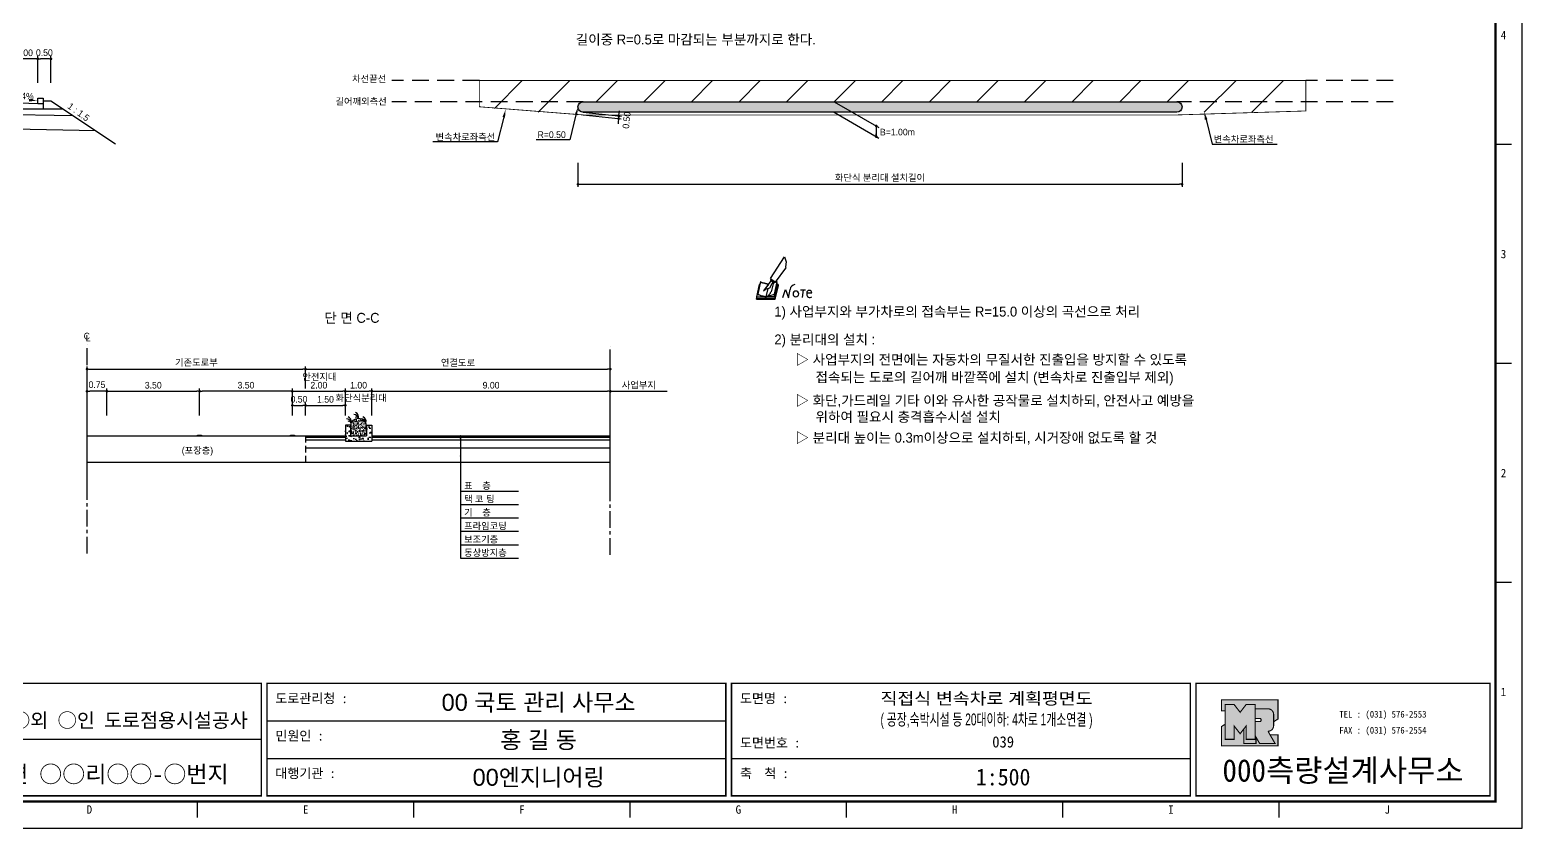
# Model space of a CAD drawing. Header units: millimetres. Extents: x 658 to 1081, y -42 to 257.
# Drawn here: x 799.6 to 1081.3, y -42 to 108.7 of the extents above; entities that cross this region are included whole.
import ezdxf
from ezdxf.enums import TextEntityAlignment as Align

# ---------------------------------------------------------------- set-up
doc = ezdxf.new("R2010")
doc.units = ezdxf.units.MM
doc.linetypes.add('CENTER', pattern=[50.8, 31.75, -6.35, 6.35, -6.35])
doc.linetypes.add('HIDDEN', pattern=[9.525, 6.35, -3.175])
for name, color, linetype in [('CC-GSTR-0004', 4, 'Continuous'), ('CM-LANE-0030', 30, 'Continuous'), ('CZ-DIMT-0002', 7, 'Continuous'), ('CZ-EXST-0002', 1, 'Continuous'), ('CZ-LIN1-0007', 7, 'Continuous'), ('CZ-LIN2-0003', 3, 'Continuous'), ('CZ-LINE-0001', 7, 'Continuous'), ('CZ-TEXT-BOX0', 7, 'Continuous'), ('TITLE', 7, 'Continuous')]:
    doc.layers.add(name, color=color, linetype=linetype)
doc.styles.add('견고딕', font='arial.ttf')
doc.styles.add('돋움', font='')
doc.styles.add('돋음체', font='')
doc.styles.get('돋움').set_extended_font_data('Dotum')
doc.styles.get('돋음체').set_extended_font_data('DotumChe')

# ---------------------------------------------------------------- blocks, each defined once
blk = doc.blocks.new('note')
for p, q in [((0.85, 3.5), (3.53, 7.57)), ((3.53, 7.57), (3.8, 6.64)), ((3.8, 6.64), (3.69, 5.72)), ((3.69, 5.72), (3.74, 5.46)), ((-1.01, 2.9), (-1.53, 0.52)), ((-1, 2.9), (-1.01, 2.9)), ((-0.98, 2.85), (-1, 2.9)), ((-0.95, 2.8), (-0.98, 2.85)), ((1, 3.1), (0.75, 2.77)), ((0.85, 3.5), (1.8, 2.79)), ((1, 3.4), (0.85, 3.21)), ((0.85, 3.21), (1.52, 2.71)), ((1.16, 2.53), (1.37, 2.82)), ((2.13, 2.84), (1.44, 2.63)), ((1.52, 2.71), (1.66, 2.9)), ((1.6, 0.53), (2.13, 2.84)), ((1.8, 2.79), (3.74, 5.46)), ((-1.24, 2.36), (-1.77, 0)), ((-1.77, 0), (1.77, 0)), ((-1.77, 0), (-1.77, -0.3)), ((-1.53, 0.52), (-1.55, 0.54)), ((-1.48, 0.48), (-1.53, 0.52)), ((-1.43, 0.44), (-1.48, 0.48)), ((-1.38, 0.41), (-1.43, 0.44)), ((-1.33, 0.4), (-1.38, 0.41)), ((-1.27, 0.37), (-1.33, 0.4)), ((-1.22, 0.35), (-1.27, 0.37)), ((-1.13, 2.36), (-1.24, 2.36)), ((-1.17, 0.33), (-1.22, 0.35)), ((-1.12, 0.32), (-1.17, 0.33)), ((-1.02, 0.25), (-1.12, 0.32)), ((-0.97, 0.22), (-1.02, 0.25)), ((-0.93, 0.21), (-0.97, 0.22)), ((-0.9, 2.75), (-0.95, 2.8)), ((-0.88, 0.19), (-0.93, 0.21)), ((-0.85, 2.72), (-0.9, 2.75)), ((-0.8, 0.18), (-0.88, 0.19)), ((-0.79, 2.69), (-0.85, 2.72)), ((-0.75, 0.17), (-0.8, 0.18)), ((-0.74, 2.68), (-0.79, 2.69)), ((-0.7, 0.16), (-0.75, 0.17)), ((-0.69, 2.65), (-0.74, 2.68)), ((-0.64, 0.15), (-0.7, 0.16)), ((-0.64, 2.65), (-0.69, 2.65)), ((-0.59, 2.63), (-0.64, 2.65)), ((-0.58, 0.14), (-0.64, 0.15)), ((-0.54, 2.62), (-0.59, 2.63)), ((-0.53, 0.13), (-0.58, 0.14)), ((-0.48, 2.61), (-0.54, 2.62)), ((-0.48, 0.12), (-0.53, 0.13)), ((-0.43, 2.61), (-0.48, 2.61)), ((-0.43, 0.11), (-0.48, 0.12)), ((0.75, 2.77), (-0.46, 1.16)), ((0.37, 2.24), (-0.46, 1.16)), ((-0.46, 1.16), (-0.08, 1.47)), ((-0.38, 2.59), (-0.43, 2.61)), ((-0.38, 0.08), (-0.43, 0.11)), ((-0.33, 2.59), (-0.38, 2.59)), ((-0.29, 0.06), (-0.38, 0.08)), ((-0.27, 2.58), (-0.33, 2.59)), ((-0.23, 0.05), (-0.29, 0.06)), ((-0.22, 2.57), (-0.27, 2.58)), ((-0.16, 0.04), (-0.23, 0.05)), ((-0.17, 2.56), (-0.22, 2.57)), ((-0.12, 2.55), (-0.17, 2.56)), ((-0.11, 0.03), (-0.16, 0.04)), ((-0.07, 2.53), (-0.12, 2.55)), ((-0.04, 0.02), (-0.11, 0.03)), ((-0.08, 1.47), (0.72, 1.75)), ((-0.01, 2.51), (-0.07, 2.53)), ((-0.05, -0.3), (-0.05, 0)), ((0, 0), (-0.04, 0.02)), ((0.04, 2.5), (-0.01, 2.51)), ((0.37, 1.63), (0, 0)), ((0, 0), (1.6, 0.53)), ((0, 0), (1.65, 0.18)), ((0, 0.01), (0.06, 0.04)), ((0, -0.3), (0, 0)), ((0.09, 2.48), (0.04, 2.5)), ((0.05, -0.3), (0.05, 0)), ((0.06, 0.04), (0.11, 0.07)), ((0.14, 2.48), (0.09, 2.48)), ((0.11, 0.07), (0.16, 0.09)), ((0.2, 2.47), (0.14, 2.48)), ((0.16, 0.09), (0.21, 0.12)), ((0.26, 2.43), (0.18, 2.46)), ((0.21, 0.12), (0.27, 0.14)), ((0.34, 2.4), (0.26, 2.43)), ((0.27, 0.14), (0.36, 0.19)), ((0.45, 2.37), (0.34, 2.4)), ((0.36, 0.19), (0.41, 0.22)), ((0.41, 0.22), (0.46, 0.27)), ((0.46, 0.27), (0.51, 0.3)), ((0.51, 0.3), (0.56, 0.34)), ((0.56, 0.34), (0.6, 0.4)), ((0.6, 0.4), (0.64, 0.45)), ((0.64, 0.45), (0.67, 0.51)), ((0.67, 0.51), (0.74, 0.58)), ((0.72, 1.75), (1.16, 2.53)), ((0.74, 0.58), (0.79, 0.63)), ((0.79, 0.63), (0.83, 0.68)), ((0.83, 0.68), (0.86, 0.73)), ((0.86, 0.73), (0.89, 0.79)), ((0.89, 0.84), (0.92, 0.89)), ((0.89, 0.79), (0.89, 0.84)), ((0.92, 0.89), (0.96, 0.95)), ((0.96, 0.95), (1.01, 0.97)), ((1.47, 2.74), (1.01, 0.97)), ((1.65, 0.18), (2.19, 2.48)), ((1.77, 0), (2.3, 2.36)), ((1.77, -0.3), (2.3, 2.07)), ((1.77, -0.38), (2.3, 1.99)), ((1.77, -0.44), (2.3, 1.93)), ((1.77, 0), (1.77, -0.3)), ((2.19, 2.48), (2.04, 2.47)), ((2.3, 2.36), (2.16, 2.36)), ((2.3, 2.36), (2.3, 2.07)), ((3.21, -0.08), (3.68, 1.4)), ((3.68, 1.4), (4.26, -0.14)), ((4.26, -0.14), (4.56, 1.44)), ((6.55, 1.34), (7.46, 1.34)), ((7.01, 1.34), (6.87, -0.11)), ((7.71, 0.77), (7.71, 0.55)), ((7.71, 0.77), (8.67, 0.77)), ((-1.77, -0.3), (1.77, -0.3)), ((-1.77, -0.43), (-1.77, -0.3)), ((-1.77, -0.37), (1.77, -0.37)), ((-1.77, -0.43), (1.77, -0.43))]:
    blk.add_line(p, q)
for centre, major_axis, start_param, end_param in [((0.4, 2.31), (0.0702, 0.0702), 3.283946, 6.425539), ((5.68, 1.23), (-0.806, 0.806), -0.591174, 0.597824), ((5.66, 0.58), (-0.378, 0.378), 3.926991, 10.210176), ((8.3, 0.49), (0.422, 0.422), 2.265602, 4.634911), ((8.19, 0.77), (-0.342, 0.342), 3.926991, 7.068583)]:
    blk.add_ellipse(centre, major_axis=major_axis, ratio=1, start_param=start_param, end_param=end_param)
blk = doc.blocks.new('_Dot')
at = {"color": 0, "linetype": 'ByBlock', "lineweight": -2}
blk.add_line((-0.5, 0), (-1, 0), dxfattribs=at)
at = {"color": 0, "linetype": 'ByBlock', "const_width": 0.5}
blk.add_lwpolyline([(-0.25, 0, 1), (0.25, 0, 1)], format="xyb", close=True, dxfattribs=at)

msp = doc.modelspace()

# ---------------------------------------------------------------- hatches: boundary and pattern name
at = {"layer": 'CZ-EXST-0002'}
h = msp.add_hatch(dxfattribs=at)
h.set_pattern_fill('AR-CONC', color=256, scale=0.01, style=0)
h.set_pattern_definition([(50, (-248.9473, 3514.8915), (1.8218467, -0.15939086), [0.1905, -2.0955]), (355, (-248.9473, 3514.8915), (-0.3524283, 1.9105664), [0.1524, -1.6764]), (100.451, (-248.7955, 3514.8782), (1.469425, 1.7511669), [0.1619, -1.7809]), (46.1842, (-248.9473, 3515.3995), (2.7107904, -0.4204233), [0.28575, -3.14325]), (96.6356, (-248.7214, 3515.3645), (2.3740423, 2.4742556), [0.24285, -2.67135]), (351.184, (-248.9473, 3515.3995), (2.374046, 2.4742512), [0.2286, -2.5146]), (21, (-248.6933, 3515.2725), (1.5161488, -1.0226552), [0.1905, -2.0955]), (326, (-248.6933, 3515.2725), (0.6180203, 1.8418797), [0.1524, -1.6764]), (71.4514, (-248.567, 3515.1873), (2.1341649, 0.8192286), [0.1619, -1.7809]), (37.5, (-248.9473, 3514.8915), (0.03088603, 0.84555039), [0, -1.65608, 0, -1.7018, 0, -1.68275]), (7.5, (-248.9473, 3514.8915), (0.66819663, 1.00180575), [0, -0.97028, 0, -1.61798, 0, -0.64135]), (327.5, (-249.5137, 3514.8915), (1.35590595, -0.05728744), [0, -0.635, 0, -1.9812, 0, -2.6289]), (317.5, (-249.7677, 3514.8915), (1.4812918, 0.2542649), [0, -0.8255, 0, -1.31572, 0, -1.8669])])
h.paths.add_polyline_path([(864.17, 31.05), (864.17, 34.05), (863.17, 34.05), (863.17, 32.05), (860.17, 32.05), (860.17, 34.05), (859.17, 34.05), (859.17, 31.05)])
h = msp.add_hatch(dxfattribs=at)
h.set_pattern_fill('AR-SAND', color=256, scale=0.01, style=0)
h.set_pattern_definition([(37.5, (-248.9473, 3514.8915), (-0.016000313, 0.489413237), [0, -0.38608, 0, -0.4318, 0, -0.41275]), (7.5, (-248.9473, 3514.8915), (0.44952328, 0.7168251), [0, -0.20828, 0, -0.34798, 0, -0.13335]), (327.5, (-249.25973, 3514.8915), (0.79099237, 0.001437185), [0, -0.127, 0, -0.4572, 0, -0.5969]), (317.5, (-249.2597, 3514.8915), (0.76355645, 0.22292932), [0, -0.0635, 0, -0.29972, 0, -0.3429])])
edge = h.paths.add_edge_path()
edge.add_ellipse((861.67, 34.05), major_axis=(-1.5, 0), ratio=0.829212, start_angle=180, end_angle=360)
edge.add_line((860.17, 34.05), (860.17, 32.05))
edge.add_line((860.17, 32.05), (863.17, 32.05))
edge.add_line((863.17, 32.05), (863.17, 34.05))
at = {"layer": 'CZ-LIN1-0007'}
for points in [[(832.05, 32.05), (832.05, 32.17), (831.3, 32.17), (831.3, 32.05)], [(849.55, 32.05), (849.55, 32.17), (848.8, 32.17), (848.8, 32.05)]]:
    msp.add_hatch(color=256, dxfattribs=at).paths.add_polyline_path(points)
at = {"layer": 'CZ-LIN2-0003'}
h = msp.add_hatch(dxfattribs=at)
h.set_pattern_fill('CROSS', color=256, scale=0.15, style=0)
h.set_pattern_definition([(0, (591.4073, 579.2379), (0.9525, 0.9525), [0.47625, -1.42875]), (90, (591.6454, 578.9998), (-0.9525, 0.9525), [0.47625, -1.42875])])
h.paths.add_polyline_path([(1016.07, 95.11), (904.06, 95.11, 1), (904.06, 93.11), (1016.07, 93.11, 1)])
at = {"layer": 'TITLE', "ltscale": 150}
h = msp.add_hatch(color=8, dxfattribs=at)
edge = h.paths.add_edge_path()
edge.add_line((1035.17, -17.78), (1024.5, -17.78))
edge.add_line((1024.5, -17.78), (1024.5, -19.86))
edge.add_line((1024.5, -19.86), (1025.21, -19.86))
edge.add_line((1025.21, -19.86), (1025.21, -18.68))
edge.add_line((1025.21, -18.68), (1026.9, -18.68))
edge.add_line((1026.9, -18.68), (1028.03, -20.14))
edge.add_line((1028.03, -20.14), (1029.16, -18.68))
edge.add_line((1029.16, -18.68), (1030.85, -18.68))
edge.add_line((1030.85, -18.68), (1030.85, -19.48))
edge.add_line((1030.85, -19.48), (1033.29, -19.48))
edge.add_arc((1033.29, -20.55), 1.07, 0, 90, ccw=False)
edge.add_line((1034.35, -20.55), (1034.35, -21.92))
edge.add_line((1034.35, -21.92), (1035.17, -21.41))
edge.add_line((1035.17, -21.41), (1035.17, -17.78))
h.paths.add_polyline_path([(1028.71, -23.3), (1028.03, -24.18), (1026.9, -22.73), (1026.9, -25.24), (1025.21, -25.24), (1025.21, -22.39), (1024.5, -22.83), (1024.5, -26.47), (1035.17, -26.47), (1035.17, -24.39), (1033.67, -24.39), (1034.63, -26.04), (1031.72, -26.04), (1031.02, -24.83), (1031.02, -26.04), (1028.71, -26.04)])
msp.add_hatch(color=5, dxfattribs=at).paths.add_polyline_path([(1030.85, -18.68), (1029.16, -18.68), (1028.03, -20.14), (1026.9, -18.68), (1025.21, -18.68), (1025.21, -25.24), (1026.9, -25.24), (1026.9, -22.73), (1028.03, -24.18), (1029.16, -22.73), (1029.16, -25.24), (1030.85, -25.24)])
h = msp.add_hatch(color=161, dxfattribs=at)
edge = h.paths.add_edge_path()
edge.add_arc((1033.29, -20.55), 1.07, 0, 90)
edge.add_line((1033.29, -19.48), (1030.85, -19.48))
edge.add_line((1030.85, -19.48), (1030.85, -21.33))
edge.add_line((1030.85, -21.33), (1031.84, -21.33))
edge.add_arc((1031.84, -21.45), 0.113, 0, 90, ccw=False)
edge.add_line((1031.96, -21.45), (1031.96, -21.76))
edge.add_arc((1031.84, -21.76), 0.113, 270, 360, ccw=False)
edge.add_line((1031.84, -21.87), (1030.85, -21.87))
edge.add_line((1030.85, -21.87), (1030.85, -25.24))
edge.add_line((1030.85, -25.24), (1029.16, -25.24))
edge.add_line((1029.16, -25.24), (1029.16, -22.73))
edge.add_line((1029.16, -22.73), (1028.71, -23.3))
edge.add_line((1028.71, -23.3), (1028.71, -26.04))
edge.add_line((1028.71, -26.04), (1031.02, -26.04))
edge.add_line((1031.02, -26.04), (1031.02, -24.83))
edge.add_line((1031.02, -24.83), (1031.72, -26.04))
edge.add_line((1031.72, -26.04), (1034.63, -26.04))
edge.add_line((1034.63, -26.04), (1033.29, -23.72))
edge.add_arc((1033.29, -22.66), 1.07, 270, 360)
edge.add_line((1034.35, -22.66), (1034.35, -20.55))

# ---------------------------------------------------------------- linework, layer by layer
at = {"color": 0, "linetype": 'ByBlock', "lineweight": -2}
for p, q in [((910.71, 91.66), (910.68, 91.41)), ((910.81, 92.65), (910.84, 92.9)), ((959.36, 90.27), (959.36, 90.02)), ((959.36, 88.77), (959.36, 89.02)), ((909.42, 40.45), (909.67, 40.45))]:
    msp.add_line(p, q, dxfattribs=at)
at = {"color": 0, "linetype": 'ByBlock', "const_width": 0.25}
for points in [[(910.72, 91.79, 1), (910.75, 92.03, 1)], [(910.8, 92.52, 1), (910.77, 92.27, 1)], [(959.36, 90.4, 1), (959.36, 90.65, 1)], [(959.36, 88.65, 1), (959.36, 88.4, 1)], [(909.3, 40.45, 1), (909.05, 40.45, 1)]]:
    msp.add_lwpolyline(points, format="xyb", close=True, dxfattribs=at)
at = {"layer": 'CC-GSTR-0004'}
for p, q in [((801.12, 94.77), (801.12, 95.77)), ((801.12, 95.77), (802.12, 95.77)), ((802.12, 95.77), (802.12, 93.77)), ((796.12, 94.97), (801.12, 94.77)), ((796.12, 93.77), (802.12, 93.77)), ((801.12, 94.77), (802.12, 94.77))]:
    msp.add_line(p, q, dxfattribs=at)
at = {"layer": 'CM-LANE-0030'}
for p, q in [((887.3, 93.85), (892.56, 99.11)), ((895.54, 93.11), (901.54, 99.11)), ((906.52, 95.11), (910.52, 99.11)), ((915.5, 95.11), (919.5, 99.11)), ((924.48, 95.11), (928.48, 99.11)), ((933.46, 95.11), (937.46, 99.11)), ((942.44, 95.11), (946.44, 99.11)), ((951.42, 95.11), (955.42, 99.11)), ((960.4, 95.11), (964.4, 99.11)), ((969.38, 95.11), (973.38, 99.11)), ((978.36, 95.11), (982.36, 99.11)), ((987.34, 95.11), (991.34, 99.11)), ((996.32, 95.11), (1000.32, 99.11)), ((1005.3, 95.11), (1009.3, 99.11)), ((1014.28, 95.11), (1018.28, 99.11)), ((1021.26, 93.11), (1027.26, 99.11)), ((1030.24, 93.11), (1036.24, 99.11))]:
    msp.add_line(p, q, dxfattribs=at)
at = {"layer": 'CM-LANE-0030', "const_width": 0.15}
msp.add_lwpolyline([(884.46, 94.15), (904.06, 92.61), (1016.07, 92.61), (1040.42, 93.36), (1040.42, 99.11), (884.46, 99.11)], close=True, dxfattribs=at)
at = {"layer": 'CZ-EXST-0002'}
for p, q in [((810.42, 32.05), (851.67, 32.05)), ((810.42, 27.05), (851.67, 27.05))]:
    msp.add_line(p, q, dxfattribs=at)
at = {"layer": 'CZ-LIN1-0007'}
for p, q in [((831.3, 32.17), (832.05, 32.17)), ((831.3, 32.05), (831.3, 32.17)), ((832.05, 32.05), (831.3, 32.05)), ((832.05, 32.17), (832.05, 32.05)), ((848.8, 32.17), (849.55, 32.17)), ((848.8, 32.05), (848.8, 32.17)), ((849.55, 32.05), (848.8, 32.05)), ((849.55, 32.17), (849.55, 32.05))]:
    msp.add_line(p, q, dxfattribs=at)
at = {"layer": 'CZ-LIN2-0003'}
for p, q in [((752.37, 93.6), (807.79, 92.49)), ((802.12, 95.27), (803.62, 95.27)), ((802.12, 93.77), (805.87, 93.77)), ((803.62, 95.27), (815.82, 87.14)), ((752.37, 90.85), (812.05, 89.65)), ((859.17, 34.05), (859.17, 31.05)), ((860.17, 34.05), (859.17, 34.05)), ((860.17, 34.05), (860.17, 32.05)), ((863.17, 34.05), (864.17, 34.05)), ((863.17, 34.05), (863.17, 32.05)), ((864.17, 34.05), (864.17, 31.05)), ((851.67, 32.05), (859.17, 32.05)), ((851.67, 31.8), (859.17, 31.8)), ((851.67, 31.3), (859.17, 31.3)), ((859.17, 31.05), (864.17, 31.05)), ((860.17, 32.05), (863.17, 32.05)), ((864.17, 32.05), (909.17, 32.05)), ((864.17, 31.8), (909.17, 31.8)), ((864.17, 31.3), (909.17, 31.3)), ((851.67, 29.8), (909.17, 29.8)), ((851.67, 27.05), (909.17, 27.05))]:
    msp.add_line(p, q, dxfattribs=at)
msp.add_lwpolyline([(1016.07, 93.11), (904.06, 93.11, -1), (904.06, 95.11), (1016.07, 95.11, -1)], format="xyb", close=True, dxfattribs=at)
for centre, radius, start, end in [((859.41, 34.38), 0.88, 7.8639, 92.7752), ((859.86, 34.36), 0.44, 19.771, 124.0366), ((859.3, 34.73), 1, 347.1802, 67.3267), ((860.8, 35.17), 0.88, 7.8639, 92.7752), ((861.26, 35.14), 0.44, 19.771, 124.0366), ((860.69, 35.51), 1, 347.1802, 67.3267), ((862.19, 34.38), 0.88, 7.8639, 92.7752), ((862.65, 34.36), 0.44, 19.771, 124.0366), ((862.09, 34.73), 1, 347.1802, 67.3267)]:
    msp.add_arc(centre, radius, start, end, dxfattribs=at)
msp.add_ellipse((861.67, 34.05), major_axis=(-1.5, 0), ratio=0.829212, start_param=3.141593, end_param=6.283185, dxfattribs=at)
at = {"layer": 'CZ-LINE-0001'}
for p, q in [((800.62, 103.19), (796.62, 103.19)), ((801.12, 101.08), (801.12, 103.69)), ((801.12, 98.64), (801.12, 103.69)), ((803.12, 103.19), (801.62, 103.19)), ((803.62, 98.64), (803.62, 103.69)), ((904, 93.11), (911.28, 92.35)), ((910.84, 92.9), (910.89, 93.39)), ((951.42, 95.11), (959.86, 90.24)), ((951.42, 93.11), (959.86, 88.24)), ((904.06, 92.61), (911.23, 91.86)), ((910.68, 91.41), (910.63, 90.92)), ((959.36, 90.02), (959.36, 88.52)), ((903.06, 83.55), (903.06, 79.02)), ((1017.07, 83.55), (1017.07, 79.02)), ((903.56, 79.52), (1016.57, 79.52)), ((810.42, 40.95), (810.42, 45.13)), ((851.67, 40.95), (851.67, 45.13)), ((851.67, 40.95), (851.67, 45.13)), ((909.17, 40.95), (909.17, 45.13)), ((810.92, 44.63), (851.17, 44.63)), ((852.17, 44.63), (908.67, 44.63)), ((810.42, 20.87), (810.42, 41.28)), ((810.42, 35.9), (810.42, 40.95)), ((813.67, 40.45), (810.92, 40.45)), ((814.17, 35.9), (814.17, 40.95)), ((814.17, 35.9), (814.17, 40.95)), ((814.67, 40.45), (831.17, 40.45)), ((831.67, 35.9), (831.67, 40.95)), ((831.67, 35.9), (831.67, 40.95)), ((848.67, 40.45), (832.17, 40.45)), ((849.17, 35.9), (849.17, 40.95)), ((849.17, 35.9), (849.17, 40.95)), ((849.67, 40.45), (858.67, 40.45)), ((859.17, 35.9), (859.17, 40.95)), ((859.17, 35.9), (859.17, 40.95)), ((859.67, 40.45), (863.67, 40.45)), ((864.17, 35.9), (864.17, 40.95)), ((864.17, 35.9), (864.17, 40.95)), ((864.67, 40.45), (908.67, 40.45)), ((909.17, 20.62), (909.17, 41.03)), ((909.17, 35.9), (909.17, 40.95)), ((909.17, 35.9), (909.17, 40.95)), ((909.67, 40.45), (919.89, 40.45)), ((849.17, 35.9), (849.17, 38.28)), ((849.67, 37.78), (851.17, 37.78)), ((851.67, 35.9), (851.67, 38.28)), ((851.67, 35.9), (851.67, 38.28)), ((852.17, 37.78), (858.67, 37.78)), ((859.17, 35.9), (859.17, 38.28)), ((880.93, 32.05), (880.93, 8.96)), ((880.93, 21.62), (891.87, 21.62)), ((880.93, 19.09), (891.87, 19.09)), ((880.93, 16.56), (891.87, 16.56)), ((880.93, 14.03), (891.87, 14.03)), ((880.93, 11.49), (891.87, 11.49)), ((880.93, 8.96), (891.87, 8.96))]:
    msp.add_line(p, q, dxfattribs=at)
at = {"layer": 'CZ-LINE-0001', "linetype": 'HIDDEN', "ltscale": 0.5}
for p, q in [((884.46, 99.11), (867.93, 99.11)), ((1056.94, 99.11), (1040.42, 99.11)), ((904.06, 95.11), (867.93, 95.11)), ((1056.94, 95.11), (1016.07, 95.11))]:
    msp.add_line(p, q, dxfattribs=at)
at = {"layer": 'CZ-LINE-0001', "linetype": 'CENTER', "ltscale": 0.1}
for p, q in [((810.42, 9.83), (810.42, 49.21)), ((909.17, 9.58), (909.17, 48.96))]:
    msp.add_line(p, q, dxfattribs=at)
at = {"layer": 'CZ-LINE-0001', "linetype": 'HIDDEN', "ltscale": 0.2}
msp.add_line((851.67, 32.05), (851.67, 27.05), dxfattribs=at)
at = {"layer": 'CZ-LINE-0001'}
for points in [[(889.06, 92.17), (887.89, 87.51), (875.66, 87.51)], [(902.69, 92.61), (901.52, 87.94), (895.17, 87.94)]]:
    msp.add_lwpolyline(points, dxfattribs=at)
at = {"layer": 'CZ-LINE-0001', "extrusion": (0, 0, -1)}
msp.add_lwpolyline([(-1021.6, 91.76), (-1022.78, 87.09), (-1035.01, 87.09)], dxfattribs=at)
at = {"layer": 'CZ-LINE-0001', "linetype": 'ByBlock'}
for centre, start, end in [((880.93, 31.99), 0, 180), ((880.93, 31.99), 0, 180), ((880.93, 31.99), 180, 0), ((880.93, 31.99), 180, 0), ((880.93, 31.78), 0, 180), ((880.93, 31.78), 0, 180), ((880.93, 31.78), 180, 0), ((880.93, 31.78), 180, 0), ((880.93, 31.55), 0, 180), ((880.93, 31.55), 0, 180), ((880.93, 31.55), 180, 0), ((880.93, 31.55), 180, 0), ((880.93, 31.3), 0, 180), ((880.93, 31.3), 0, 180), ((880.93, 31.3), 180, 0), ((880.93, 31.3), 180, 0), ((880.93, 30.5), 0, 180), ((880.93, 30.5), 0, 180), ((880.93, 30.5), 180, 0), ((880.93, 30.5), 180, 0), ((880.93, 28.26), 0, 180), ((880.93, 28.26), 0, 180), ((880.93, 28.26), 180, 0), ((880.93, 28.26), 180, 0)]:
    msp.add_arc(centre, 0.0625, start, end, dxfattribs=at)
at = {"layer": 'CZ-LINE-0001'}
for points in [[(799.5, 95.64), (800.99, 95.33), (799.48, 95.14)], [(888.82, 92.23), (889.42, 93.63), (889.3, 92.11)], [(902.45, 92.67), (903.06, 94.06), (902.93, 92.55)]]:
    msp.add_solid(points, dxfattribs=at)
at = {"layer": 'CZ-LINE-0001', "extrusion": (0, 0, -1)}
msp.add_solid([(-1021.85, 91.82), (-1021.24, 93.21), (-1021.36, 91.69)], dxfattribs=at)
at = {"layer": 'TITLE', "color": 7, "linetype": 'Continuous'}
for p, q in [((1079.24, 87.01), (1076.22, 87.01)), ((1079.24, 45.68), (1076.22, 45.68)), ((1079.24, 4.35), (1076.22, 4.35)), ((831.27, -40), (831.27, -36.97)), ((872.09, -40), (872.09, -36.97)), ((912.92, -40), (912.92, -36.97)), ((953.74, -40), (953.74, -36.97)), ((994.57, -40), (994.57, -36.97)), ((1035.39, -40), (1035.39, -36.97))]:
    msp.add_line(p, q, dxfattribs=at)
at = {"layer": 'TITLE', "ltscale": 150}
for p, q in [((844.37, -21.77), (930.98, -21.77)), ((843.31, -25.3), (756.7, -25.3)), ((844.37, -28.84), (930.98, -28.84)), ((932.04, -28.84), (1018.65, -28.84))]:
    msp.add_line(p, q, dxfattribs=at)
at = {"layer": 'TITLE'}
msp.add_line((1076.33, -36.97), (667.47, -36.97), dxfattribs=at)
msp.add_lwpolyline([(657.89, -42.01), (1081.25, -42.01), (1081.25, 257.37), (657.89, 257.37)], close=True, dxfattribs=at)
at = {"layer": 'TITLE', "linetype": 'Continuous', "const_width": 0.403}
msp.add_lwpolyline([(667.97, -36.97), (667.97, 252.33), (1076.22, 252.33), (1076.22, -36.97)], close=True, dxfattribs=at)
at = {"layer": 'TITLE', "ltscale": 150}
for points, const_width in [([(756.7, -14.69), (843.31, -14.69), (843.31, -35.91), (756.7, -35.91)], 0.265), ([(930.98, -35.91), (844.37, -35.91), (844.37, -14.69), (930.98, -14.69)], 0.265), ([(932.04, -14.69), (1018.65, -14.69), (1018.65, -35.91), (932.04, -35.91)], 0.265), ([(1075.16, -14.69), (1075.16, -35.91), (1019.72, -35.91), (1019.72, -14.69), (1075.16, -14.69)], 0.265), ([(1030.85, -18.68), (1029.16, -18.68), (1028.03, -20.14), (1026.9, -18.68), (1025.21, -18.68), (1025.21, -25.24), (1026.9, -25.24), (1026.9, -22.73), (1028.03, -24.18), (1029.16, -22.73), (1029.16, -25.24), (1030.85, -25.24)], 0.212), ([(1028.71, -23.3), (1028.03, -24.18), (1026.9, -22.73), (1026.9, -25.24), (1025.21, -25.24), (1025.21, -22.39), (1024.5, -22.83), (1024.5, -26.47), (1035.17, -26.47), (1035.17, -24.39), (1033.67, -24.39), (1034.63, -26.04), (1031.72, -26.04), (1031.02, -24.83), (1031.02, -26.04), (1028.71, -26.04)], 0.212)]:
    msp.add_lwpolyline(points, close=True, dxfattribs=dict(at, const_width=const_width))
at = {"layer": 'TITLE', "ltscale": 150, "const_width": 0.212}
for points in [[(1035.17, -17.78), (1024.5, -17.78), (1024.5, -19.86), (1025.21, -19.86), (1025.21, -18.68), (1026.9, -18.68), (1028.03, -20.14), (1029.16, -18.68), (1030.85, -18.68), (1030.85, -19.48), (1033.29, -19.48, -0.414214), (1034.35, -20.55), (1034.35, -21.92), (1035.17, -21.41)], [(1034.35, -20.55, 0.414214), (1033.29, -19.48), (1030.85, -19.48), (1030.85, -21.33), (1031.84, -21.33, -0.414214), (1031.96, -21.45), (1031.96, -21.76, -0.414214), (1031.84, -21.87), (1030.85, -21.87), (1030.85, -25.24), (1029.16, -25.24), (1029.16, -22.73), (1028.71, -23.3), (1028.71, -26.04), (1031.02, -26.04), (1031.02, -24.83), (1031.72, -26.04), (1034.63, -26.04), (1033.29, -23.72, 0.414214), (1034.35, -22.66)]]:
    msp.add_lwpolyline(points, format="xyb", close=True, dxfattribs=at)

# ---------------------------------------------------------------- block references
at = {"layer": 'CZ-LINE-0001', "xscale": 0.5, "yscale": 0.5, "zscale": 0.5}
for p in [(801.12, 103.19), (803.62, 103.19), (1017.07, 79.52), (851.67, 44.63), (909.17, 44.63), (814.17, 40.45), (831.67, 40.45), (849.17, 40.45), (859.17, 40.45), (864.17, 40.45), (909.17, 40.45), (851.67, 37.78), (859.17, 37.78)]:
    msp.add_blockref('_Dot', p, dxfattribs=at)
at = {"layer": 'CZ-LINE-0001', "xscale": 0.5, "yscale": 0.5, "zscale": 0.5, "rotation": 180}
for p in [(801.12, 103.19), (903.06, 79.52), (810.42, 44.63), (851.67, 44.63), (810.42, 40.45), (814.17, 40.45), (831.67, 40.45), (849.17, 40.45), (859.17, 40.45), (864.17, 40.45), (849.17, 37.78), (851.67, 37.78)]:
    msp.add_blockref('_Dot', p, dxfattribs=at)
at = {"layer": 'CZ-TEXT-BOX0'}
msp.add_blockref('note', (938.53, 58.25), dxfattribs=at)

# ---------------------------------------------------------------- texts
at = {"layer": 'CZ-DIMT-0002', "style": '돋움'}
for s, p in [('길이중 R=0.5로 마감되는 부분까지로 한다.', (902.65, 106.85)), ('1) 사업부지와 부가차로의 접속부는 R=15.0 이상의 곡선으로 처리', (940.13, 55.49)), ('2) 분리대의 설치 :', (940.13, 50.23)), ('▷ 사업부지의 전면에는 자동차의 무질서한 진출입을 방지할 수 있도록', (944.12, 46.43)), ('접속되는 도로의 길어깨 바깥쪽에 설치 (변속차로 진출입부 제외)', (947.9, 43.1)), ('▷ 화단,가드레일 기타 이와 유사한 공작물로 설치하되, 안전사고 예방을', (944.12, 38.7)), ('위하여 필요시 충격흡수시설 설치', (947.9, 35.63)), ('▷ 분리대 높이는 0.3m이상으로 설치하되, 시거장애 없도록 할 것', (944.12, 31.69))]:
    msp.add_text(s, height=1.875, dxfattribs=at).set_placement(p, align=Align.MIDDLE_LEFT)
for s, p in [('차선끝선', (863.66, 99.44)), ('C', (810.38, 50.87)), ('L', (810.64, 50.48))]:
    msp.add_text(s, height=1.25, dxfattribs=at).set_placement(p, align=Align.MIDDLE_CENTER)
for s, rotation, p in [('S=4%', 357.7094, (798.16, 96.2)), ('1 : 1.5', 323.8881, (808.83, 93.16))]:
    msp.add_text(s, height=1.25, rotation=rotation, dxfattribs=at).set_placement(p, align=Align.MIDDLE_CENTER)
for s, p in [('길어깨외측선', (857.31, 94.53)), ('변속차로좌측선', (876.19, 87.82)), ('R=0.50', (895.45, 88.26)), ('B=1.00m', (960.06, 88.75)), ('변속차로좌측선', (1023.06, 87.4)), ('안전지대', (851.05, 42.55)), ('사업부지', (911.33, 40.98)), ('화단식분리대', (857.32, 38.58)), ('(포장층)', (828.3, 28.66)), ('표    층', (881.58, 22.01)), ('택 코 팅', (881.58, 19.48)), ('기    층', (881.58, 16.95)), ('프라임코팅', (881.58, 14.41)), ('보조기층', (881.58, 11.88)), ('동상방지층', (881.58, 9.35))]:
    msp.add_text(s, height=1.25, dxfattribs=at).set_placement(p)
at = {"layer": 'CZ-DIMT-0002', "insert": (912.25, 91.61), "char_height": 1.25, "attachment_point": 5, "rotation": 84.0289, "style": '돋움'}
msp.add_mtext('\\A1;0.50', dxfattribs=at)
at = {"layer": 'CZ-LINE-0001', "char_height": 1.25, "attachment_point": 5, "style": '돋움'}
for s, insert in [('\\A1;1.00', (798.62, 104.33)), ('\\A1;0.50', (802.37, 104.36)), ('\\A1;화단식 분리대 설치길이', (960.06, 80.71)), ('\\A1;기존도로부', (831.05, 45.82)), ('\\A1;연결도로', (880.42, 45.81)), ('\\A1;0.75', (812.3, 41.69)), ('\\A1;3.50', (822.92, 41.59)), ('\\A1;3.50', (840.42, 41.59)), ('\\A1;2.00', (854.17, 41.59)), ('\\A1;1.00', (861.67, 41.59)), ('\\A1;9.00', (886.67, 41.59)), ('\\A1;0.50', (850.42, 38.94)), ('\\A1;1.50', (855.42, 38.92))]:
    msp.add_mtext(s, dxfattribs=dict(at, insert=insert))
at = {"layer": 'CZ-TEXT-BOX0', "style": '돋움'}
msp.add_text('단 면 C-C', height=1.875, dxfattribs=at).set_placement((860.41, 54.31), align=Align.MIDDLE_CENTER)
at = {"layer": 'TITLE', "color": 3, "linetype": 'Continuous', "style": '돋음체'}
for s, p in [('4', (1077.73, 107.68)), ('3', (1077.73, 66.35)), ('2', (1077.73, 25.02)), ('1', (1077.73, -16.3)), ('D', (810.86, -38.49)), ('E', (851.68, -38.49)), ('F', (892.51, -38.49)), ('G', (933.33, -38.49)), ('H', (974.15, -38.49)), ('I', (1014.98, -38.49)), ('J', (1055.8, -38.49))]:
    msp.add_text(s, height=1.59, dxfattribs=at).set_placement(p, align=Align.MIDDLE)
at = {"layer": 'TITLE', "style": '돋음체'}
for s, p in [('도로관리청 :', (845.96, -18.41)), ('도면명 :', (933.64, -18.41)), ('민원인 :', (845.96, -25.48)), ('도면번호 :', (933.64, -26.8)), ('대행기관 :', (845.96, -32.55)), ('축  척 :', (933.64, -32.55))]:
    msp.add_text(s, height=1.804, dxfattribs=at).set_placement(p)
at = {"layer": 'TITLE', "color": 7, "linetype": 'Continuous'}
for s, height, style, p in [('00 국토 관리 사무소', 3.1832, '견고딕', (895.64, -18.23)), ('국도 ○○호선 ○○○외 ○인 도로점용시설공사', 2.7, '돋음체', (802.51, -21.62)), ('홍 길 동', 3.183, '견고딕', (895.64, -25.3)), ('○○시 ○○면 ○○리○○-○번지', 3.1832, '돋음체', (804.54, -31.78)), ('00엔지니어링', 3.183, '견고딕', (895.64, -32.38))]:
    msp.add_text(s, height=height, dxfattribs=dict(at, style=style)).set_placement(p, align=Align.MIDDLE)
at = {"layer": 'TITLE', "style": '돋움'}
for s, width, p, p2 in [('직접식 변속차로 계획평면도', 1.010039, (960.17, -18.66), (1000.17, -18.66)), ('( 공장,숙박시설 등 20대이하: 4차로 1개소연결 )', 0.586912, (960.17, -22.61), (1000.17, -22.61))]:
    msp.add_text(s, height=2.25, dxfattribs=dict(at, width=width)).set_placement(p, p2, align=Align.FIT)
at = {"layer": 'TITLE', "color": 180, "style": '돋음체'}
for s, p in [('TEL : (031) 576-2553', (1046.74, -21.14)), ('FAX : (031) 576-2554', (1046.74, -24.16))]:
    msp.add_text(s, height=1.2733, dxfattribs=at).set_placement(p)
at = {"layer": 'TITLE', "linetype": 'Continuous', "style": '돋음체'}
for s, height, p in [('039', 2.122, (983.31, -25.74)), ('1:500', 3.183, (983.31, -32.38))]:
    msp.add_text(s, height=height, dxfattribs=at).set_placement(p, align=Align.MIDDLE)
at = {"layer": 'TITLE', "color": 180, "style": '돋음체'}
msp.add_text('000측량설계사무소', height=4.244, dxfattribs=at).set_placement((1047.44, -33.23), align=Align.CENTER)

doc.saveas('drawing.dxf')
